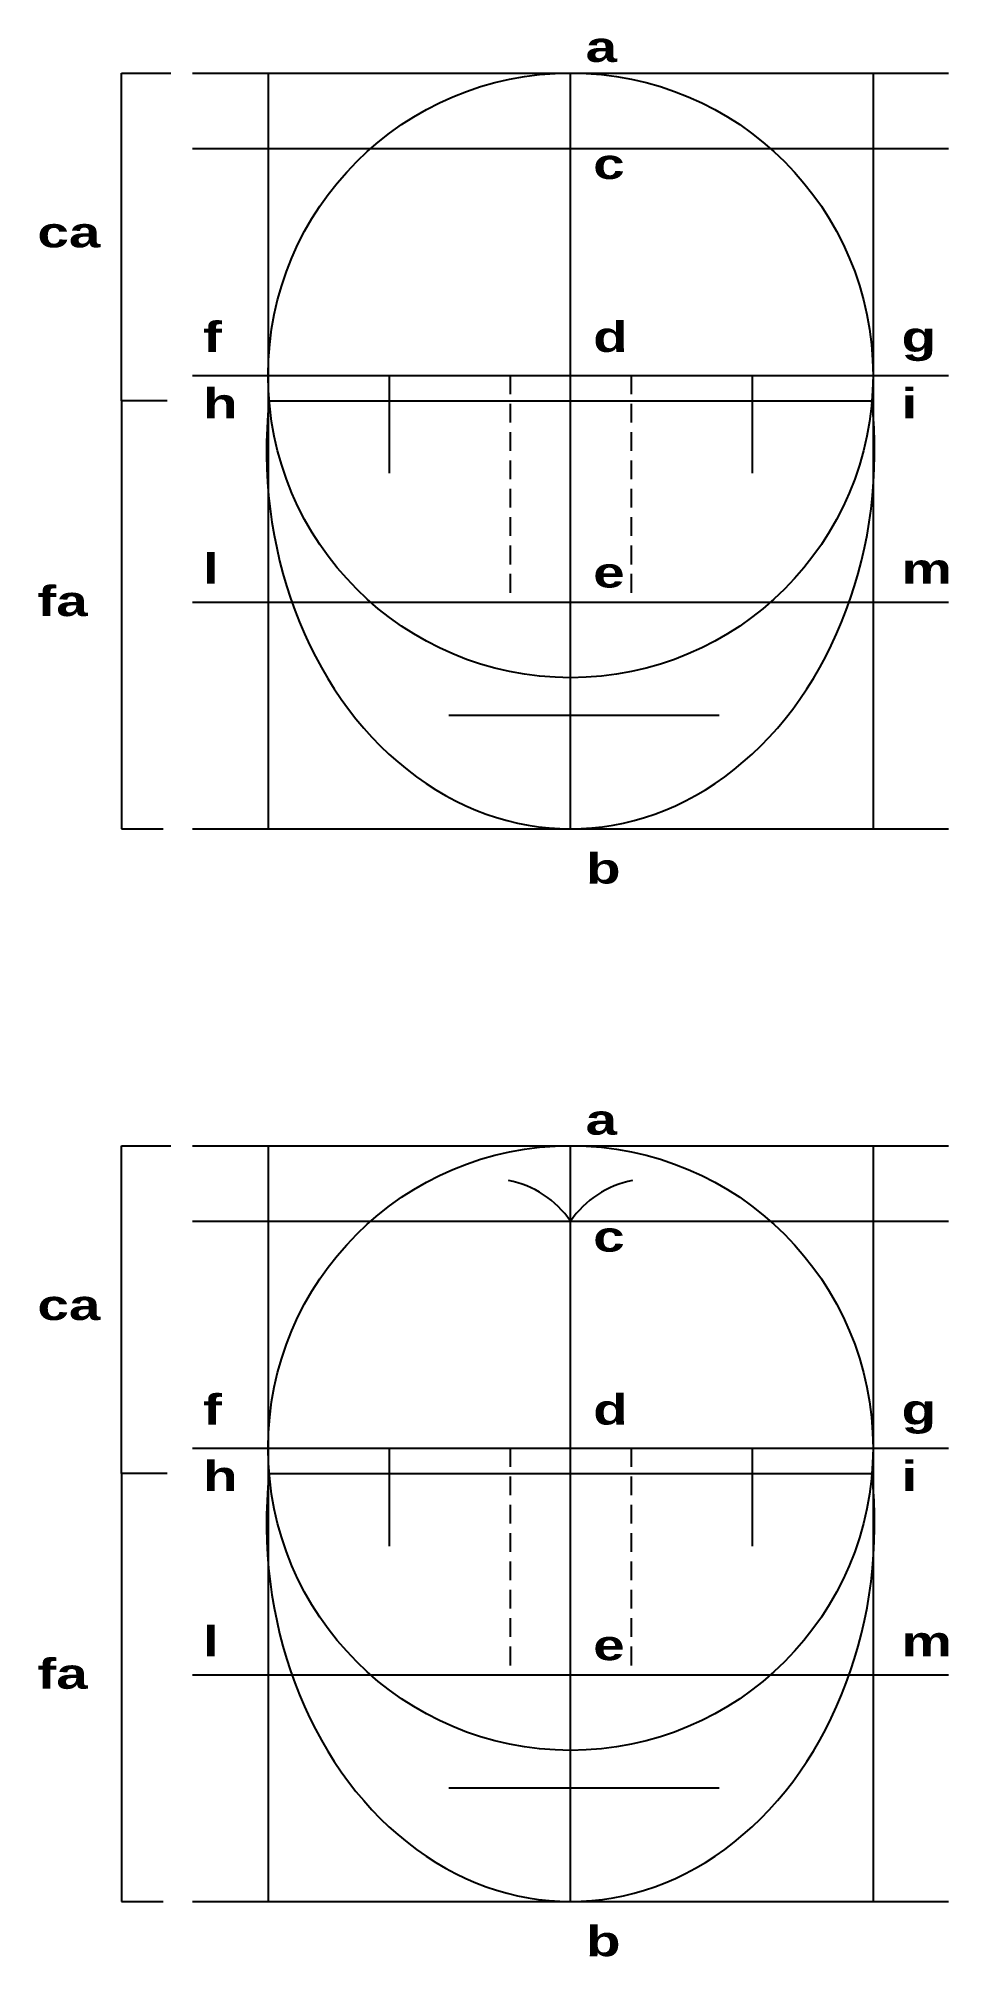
# Model space of a CAD drawing. Header units: millimetres. Extents: x 13.2 to 25.3, y -8.3 to 17.1.
import ezdxf

# ---------------------------------------------------------------- set-up
doc = ezdxf.new("R2010")
doc.units = ezdxf.units.MM
doc.linetypes.add('DASHED2', pattern=[0.375, 0.25, -0.125])
doc.layers.add('REG60-100', color=7, linetype='Continuous')
doc.styles.add('REGUA60', font='cityb___.ttf', dxfattribs={"width": 1.4})

msp = doc.modelspace()

# ---------------------------------------------------------------- linework, layer by layer
for p, q in [((20.27, 6.641), (20.27, 15.641)), ((20.27, -7.55), (20.27, 1.45))]:
    msp.add_line(p, q)
at = {"layer": 'REG60-100', "color": 9}
for p, q in [((14.329, 12.303), (14.329, 16.641)), ((14.329, 16.641), (14.984, 16.641)), ((17.87, 12.641), (17.87, 11.345)), ((22.67, 12.641), (22.67, 11.345)), ((14.933, 12.303), (14.329, 12.303)), ((14.329, 12.303), (14.329, 6.641)), ((22.233, 8.141), (18.659, 8.141)), ((14.329, 6.641), (14.883, 6.641)), ((14.329, -1.888), (14.329, 2.45)), ((14.329, 2.45), (14.984, 2.45)), ((17.87, -1.55), (17.87, -2.847)), ((22.67, -1.55), (22.67, -2.847)), ((14.933, -1.888), (14.329, -1.888)), ((14.329, -1.888), (14.329, -7.55)), ((22.233, -6.05), (18.659, -6.05)), ((14.329, -7.55), (14.883, -7.55))]:
    msp.add_line(p, q, dxfattribs=at)
at = {"layer": 'REG60-100', "color": 20}
for p, q in [((15.27, 16.641), (25.27, 16.641)), ((16.27, 16.641), (16.27, 6.641)), ((24.27, 16.641), (24.27, 6.641)), ((15.27, 15.641), (25.27, 15.641)), ((15.27, 12.641), (25.27, 12.641)), ((16.27, 12.303), (24.27, 12.303)), ((15.27, 9.641), (25.27, 9.641)), ((15.27, 6.641), (25.27, 6.641)), ((15.27, 2.45), (25.27, 2.45)), ((16.27, 2.45), (16.27, -7.55)), ((24.27, 2.45), (24.27, -7.55)), ((15.27, 1.45), (25.27, 1.45)), ((15.27, -1.55), (25.27, -1.55)), ((16.27, -1.888), (24.27, -1.888)), ((15.27, -4.55), (25.27, -4.55)), ((15.27, -7.55), (25.27, -7.55))]:
    msp.add_line(p, q, dxfattribs=at)
at = {"layer": 'REG60-100'}
for p, q in [((20.27, 15.641), (20.27, 16.641)), ((20.27, 1.45), (20.27, 2.45))]:
    msp.add_line(p, q, dxfattribs=at)
at = {"layer": 'REG60-100', "color": 9, "linetype": 'DASHED2'}
for p, q in [((19.47, 12.641), (19.47, 9.641)), ((21.07, 12.641), (21.07, 9.641)), ((19.47, -1.55), (19.47, -4.55)), ((21.07, -1.55), (21.07, -4.55))]:
    msp.add_line(p, q, dxfattribs=at)
at = {"layer": 'REG60-100', "color": 2}
for centre in [(20.27, 12.641), (20.27, -1.55)]:
    msp.add_circle(centre, 4, dxfattribs=at)
at = {"layer": 'REG60-100', "color": 9}
for centre, start, end in [((19.204, 0.72), 34.4216, 79.0921), ((21.335, 0.72), 100.9079, 145.5784)]:
    msp.add_arc(centre, 1.292, start, end, dxfattribs=at)
at = {"layer": 'REG60-100', "color": 2}
for centre in [(20.27, 11.641), (20.27, -2.55)]:
    msp.add_ellipse(centre, major_axis=(0, 5), ratio=0.804218, start_param=1.438013, end_param=4.845172, dxfattribs=at)
at = {"layer": 'REG60-100'}
for p in [(20.27, 12.641), (20.27, 9.641), (20.27, -1.55), (20.27, -4.55)]:
    msp.add_point(p, dxfattribs=at)

# ---------------------------------------------------------------- texts
at = {"layer": 'REG60-100', "style": 'REGUA60', "width": 1.4}
for s, p in [('a', (20.469, 16.787)), ('c', (20.569, 15.239)), ('ca', (13.219, 14.334)), ('f', (15.409, 12.951)), ('d', (20.569, 12.951)), ('g', (24.647, 12.951)), ('h', (15.409, 12.071)), ('i', (24.647, 12.071)), ('l', (15.409, 9.884)), ('m', (24.647, 9.884)), ('e', (20.569, 9.834)), ('fa', (13.219, 9.456)), ('b', (20.474, 5.918)), ('a', (20.469, 2.595)), ('c', (20.569, 1.048)), ('ca', (13.219, 0.143)), ('f', (15.409, -1.24)), ('d', (20.569, -1.24)), ('g', (24.647, -1.24)), ('h', (15.409, -2.12)), ('i', (24.647, -2.12)), ('l', (15.409, -4.307)), ('e', (20.569, -4.357)), ('m', (24.647, -4.307)), ('fa', (13.219, -4.735)), ('b', (20.474, -8.273))]:
    msp.add_text(s, height=0.4, dxfattribs=at).set_placement(p)

doc.saveas('drawing.dxf')
